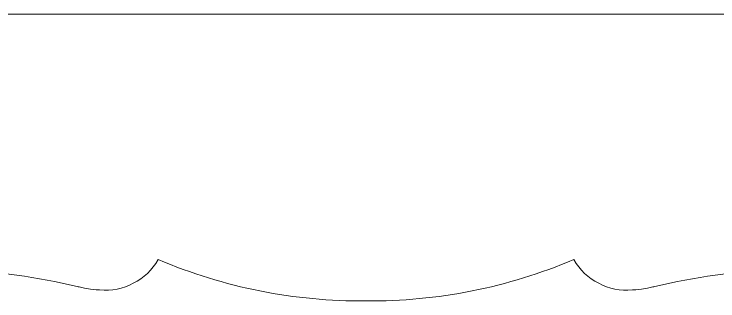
# Model space of a CAD drawing. Header units: millimetres. Extents: x 1778 to 4162, y -1209 to 580.
# Drawn here: x 2287 to 3000, y 289 to 580 of the extents above; entities that cross this region are included whole.
import ezdxf

# ---------------------------------------------------------------- set-up
doc = ezdxf.new("R2010")
doc.units = ezdxf.units.MM
doc.layers.add('ceco.net 173', color=7, linetype='Continuous')

msp = doc.modelspace()

# ---------------------------------------------------------------- linework, layer by layer
at = {"layer": 'ceco.net 173', "lineweight": 5}
for p in [(1793.45, 579.57), (3493.8, 579.57)]:
    msp.add_line(p, (2643.62, 579.57), dxfattribs=at)
for centre, radius, start, end in [((2379.34, 361.93), 62.29, 264.89611, 329.87584), ((2639.07, 815.23), 526.47, 246.98338, 270.49614), ((2648.18, 815.23), 526.47, 269.50386, 293.01662), ((2907.91, 361.93), 62.29, 210.12416, 275.10389), ((2184.72, -418.34), 740.72, 77.03106, 96.19025), ((3102.53, -418.34), 740.72, 83.80975, 102.96894), ((3102.53, -418.34), 740.72, 83.80975, 102.96894)]:
    msp.add_arc(centre, radius, start, end, dxfattribs=at)
for points in [[(2350.95, 303.48), (2352.37, 303.13), (2357.43, 301.94), (2363.99, 300.55), (2373.8, 299.89)], [(2936.3, 303.48), (2934.88, 303.13), (2929.82, 301.94), (2923.26, 300.55), (2913.45, 299.89)]]:
    msp.add_open_spline(points, degree=3, knots=[92.146117, 92.146117, 92.146117, 92.146117, 95.286502, 102.477972, 102.477972, 102.477972, 102.477972], dxfattribs=at)

doc.saveas('drawing.dxf')
